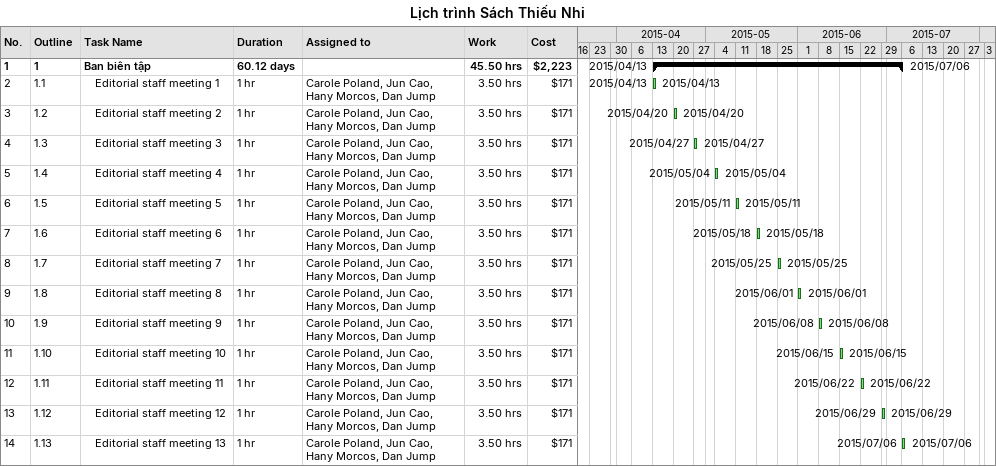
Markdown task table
Lịch trình Sách Thiếu Nhi

| ID | WBS | Task | Duration | Start | Finish | Resources | Work (h) | Cost ($) |
|---|---|---|---|---|---|---|---|---|
| 1 | 1 | **Ban biên tập** | 60.12d | 2015-04-13 | 2015-07-06 |  | 45.50 | 2223 |
| 2 | 1.1 | Editorial staff meeting 1 | 1h | 2015-04-13 | 2015-04-13 | Carole Poland, Jun Cao, Hany Morcos, Dan Jump | 3.50 | 171 |
| 3 | 1.2 | Editorial staff meeting 2 | 1h | 2015-04-20 | 2015-04-20 | Carole Poland, Jun Cao, Hany Morcos, Dan Jump | 3.50 | 171 |
| 4 | 1.3 | Editorial staff meeting 3 | 1h | 2015-04-27 | 2015-04-27 | Carole Poland, Jun Cao, Hany Morcos, Dan Jump | 3.50 | 171 |
| 5 | 1.4 | Editorial staff meeting 4 | 1h | 2015-05-04 | 2015-05-04 | Carole Poland, Jun Cao, Hany Morcos, Dan Jump | 3.50 | 171 |
| 6 | 1.5 | Editorial staff meeting 5 | 1h | 2015-05-11 | 2015-05-11 | Carole Poland, Jun Cao, Hany Morcos, Dan Jump | 3.50 | 171 |
| 7 | 1.6 | Editorial staff meeting 6 | 1h | 2015-05-18 | 2015-05-18 | Carole Poland, Jun Cao, Hany Morcos, Dan Jump | 3.50 | 171 |
| 8 | 1.7 | Editorial staff meeting 7 | 1h | 2015-05-25 | 2015-05-25 | Carole Poland, Jun Cao, Hany Morcos, Dan Jump | 3.50 | 171 |
| 9 | 1.8 | Editorial staff meeting 8 | 1h | 2015-06-01 | 2015-06-01 | Carole Poland, Jun Cao, Hany Morcos, Dan Jump | 3.50 | 171 |
| 10 | 1.9 | Editorial staff meeting 9 | 1h | 2015-06-08 | 2015-06-08 | Carole Poland, Jun Cao, Hany Morcos, Dan Jump | 3.50 | 171 |
| 11 | 1.10 | Editorial staff meeting 10 | 1h | 2015-06-15 | 2015-06-15 | Carole Poland, Jun Cao, Hany Morcos, Dan Jump | 3.50 | 171 |
| 12 | 1.11 | Editorial staff meeting 11 | 1h | 2015-06-22 | 2015-06-22 | Carole Poland, Jun Cao, Hany Morcos, Dan Jump | 3.50 | 171 |
| 13 | 1.12 | Editorial staff meeting 12 | 1h | 2015-06-29 | 2015-06-29 | Carole Poland, Jun Cao, Hany Morcos, Dan Jump | 3.50 | 171 |
| 14 | 1.13 | Editorial staff meeting 13 | 1h | 2015-07-06 | 2015-07-06 | Carole Poland, Jun Cao, Hany Morcos, Dan Jump | 3.50 | 171 |
